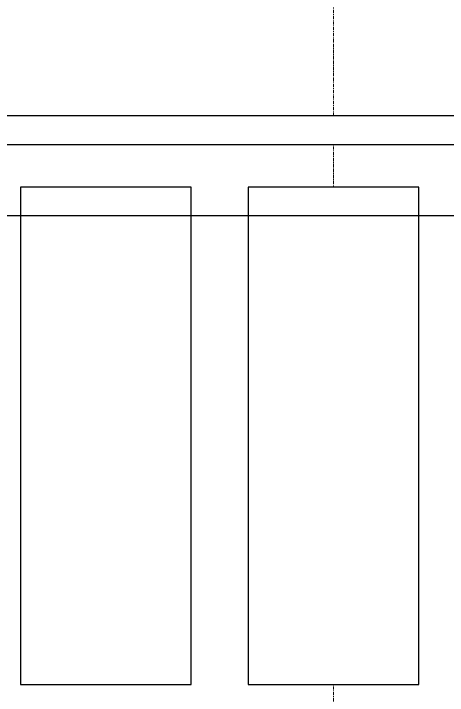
# Model space of a CAD drawing. Header units: millimetres. Extents: x -853432 to -773672, y -18171 to 22484.
# Drawn here: x -802245 to -801482, y -3691 to -2491 of the extents above; entities that cross this region are included whole.
import ezdxf
from ezdxf.xclip import XClip

# ---------------------------------------------------------------- set-up
doc = ezdxf.new("R2010")
doc.units = ezdxf.units.MM
doc.header["$XCLIPFRAME"] = 0
doc.linetypes.add('DPA_Grid _ Level 100', pattern=[10, 5.5, -1.6, 1.3, -1.6])
for name, color, linetype in [('000 - WIPEOUT', 250, 'Continuous'), ('A04_TUBE SERIES', 2, 'Continuous'), ('A11_ALU.SOLID SHEET', 2, 'Continuous')]:
    doc.layers.add(name, color=color, linetype=linetype)
doc.layers.add('S-GRID', color=251, linetype='Continuous', lineweight=9)

# ---------------------------------------------------------------- blocks, each defined once
blk = doc.blocks.new('*U2031')
at = {"layer": 'S-GRID', "linetype": 'DPA_Grid _ Level 100'}
blk.add_line((34200, -21399.8), (34200, 16631.7), dxfattribs=at)
blk = doc.blocks.new('*U1535')
at = {"color": 3}
for points in [[(-437.5, -3050), (437.5, -3050), (437.5, -3350), (-437.5, -3350)], [(-437.5, -3450), (437.5, -3450), (437.5, -3750), (-437.5, -3750)]]:
    blk.add_wipeout(points, dxfattribs=at).dxf.layer = '000 - WIPEOUT'
at = {"layer": 'A11_ALU.SOLID SHEET', "color": 0, "linetype": 'ByBlock'}
for points in [[(-437.5, -3350), (437.5, -3350), (437.5, -3050), (-437.5, -3050)], [(-437.5, -3750), (437.5, -3750), (437.5, -3450), (-437.5, -3450)]]:
    blk.add_lwpolyline(points, close=True, dxfattribs=at)
blk = doc.blocks.new('*U1697')
at = {"layer": 'A11_ALU.SOLID SHEET', "color": 0, "linetype": 'ByBlock', "rotation": 90}
blk.add_blockref('*U1535', (-60600, -6813), dxfattribs=at)
blk.add_lwpolyline([(-69547, -6425.5), (-56050, -6425.5), (-56050, -1475.8), (-69547, -1475.8)], close=True)
blk = doc.blocks.new('*U1403')
blk.add_attdef('EXTR.OVL-LENGTH_', (-25, -59.1), '', height=5)
blk.add_wipeout([(-25, -25), (25, 25), (25, 13422), (-25, 13472)]).dxf.layer = '000 - WIPEOUT'
at = {"layer": 'A04_TUBE SERIES', "color": 0}
blk.add_lwpolyline([(-25, -25), (25, 25), (25, 13422), (-25, 13472)], close=True, dxfattribs=at)
blk = doc.blocks.new('A$Ce4e27ef8')
at = {"layer": 'A04_TUBE SERIES', "color": 2, "rotation": 90}
blk.add_blockref('*U1403', (13472, 25), dxfattribs=at)
blk = doc.blocks.new('*U1696')
at = {"layer": 'A11_ALU.SOLID SHEET'}
blk.add_blockref('A$Ce4e27ef8', (-69547, -6300.5), dxfattribs=at)

msp = doc.modelspace()

# ---------------------------------------------------------------- block references
msp.add_blockref('*U2031', (-835882.4, 3579))

# ---------------------------------------------------------------- next in the draw order: block references
at = {"layer": 'A11_ALU.SOLID SHEET'}
ref = msp.add_blockref('*U1697', (-744682.4, 3579), dxfattribs=at)
XClip(ref).set_block_clipping_path([(-104690.1238047112, -9620.0029952966), (-34092.6543255156, 14392.9971737705)])

# ---------------------------------------------------------------- next in the draw order: block references
ref = msp.add_blockref('*U1696', (-744682.4, 3579))
XClip(ref).set_block_clipping_path([(-104690.1238047112, -9620.0029952966), (-34092.6543255156, 14392.9971737705)])

doc.saveas('drawing.dxf')
